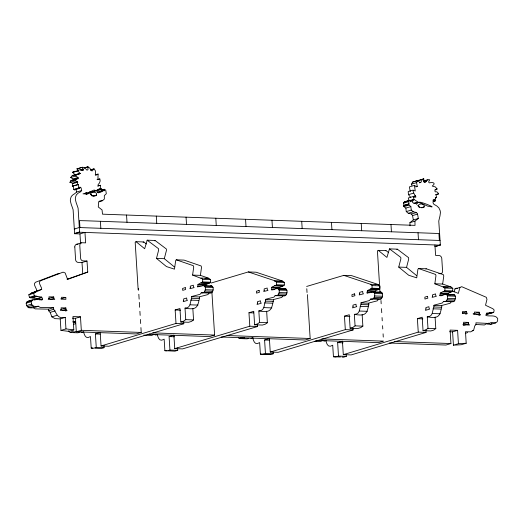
<?xml version="1.0" encoding="UTF-8"?>
<svg xmlns="http://www.w3.org/2000/svg" width="524" height="524" viewBox="0 0 524 524"><rect width="100%" height="100%" fill="white"/><g stroke="black" fill="none" stroke-linecap="round" stroke-linejoin="round"><path stroke-width="0.79" d="M417.438 181.088L423.706 178.822L424.001 181.802L425.128 182.273L426.189 181.592L426.739 180.446L428.894 179.581L429.7 179.856L428.776 181.501L428.789 182.457L429.372 182.856C432.608 181.979 436.63 182.817 432.254 186.092L435.293 186.885L437.134 188.974L434.992 190.291L434.782 190.946L435.313 191.836L436.78 191.817L437.704 192.465L438.496 193.926L435.634 194.777M433.315 201.537L434.743 201.111L434.658 200.135L433.879 199.736C432.424 201.517 432.68 204.367 435.437 205.166A16.539 13.676 73.4 0 1 436.983 206.122L438.876 207.877L440.009 210.281A6.812 5.633 73.4 0 1 440.409 212.724L439.977 215.973A14.829 12.262 73.4 0 1 439.702 216.995L438.771 221.076L440.356 244.911L434.802 246.627M440.298 245.153L79.609 232.224L78.096 208.146L76.648 203.98A14.829 12.262 73.4 0 1 76.249 202.939L75.404 199.644A6.812 5.633 73.4 0 1 75.495 197.221L76.334 194.882L78.01 193.258A16.539 13.676 73.4 0 1 79.445 192.4C82.438 191.804 81.941 187.854 79.864 187.009L79.628 188.385L78.738 187.959L78.351 184.599L77.978 184.513L72.319 186.217L72.541 183.171L69.947 182.385L70.563 180.977L71.408 180.387L78.109 178.717L78.01 177.492L75.698 176.018L70.694 177.512L72.273 175.54L80.231 173.47L77.703 170.903C75.417 171.898 69.515 173.077 75.076 171.25M410.259 191.561L409.388 186.904L414.392 185.417L415.27 190.985C410.279 188.339 415.322 195.406 415.853 197.188L413.298 196.5L413.94 199.356L418.211 202.231L413.921 203.508M81.757 190.52L76.753 192.013L74.441 193.893A16.539 13.676 73.4 0 0 73.006 194.751L71.33 196.376L70.498 198.714A6.812 5.633 73.4 0 0 70.399 201.137L71.244 204.432A14.829 12.262 73.4 0 0 71.644 205.474L73.098 209.639L74.605 233.717L79.962 233.907L84.967 232.414L85.628 242.861L81.901 242.743A3.013 2.496 73.4 0 0 79.799 245.474L80.591 258.162A2.718 2.247 73.4 0 0 82.746 260.854L86.991 261.031L87.757 272.054L67.596 279.397L65.159 272.971L63.09 272.146L40.387 280.818C37.486 282.632 41.946 287.008 41.704 289.209C38.01 292.019 32.383 291.789 28.813 294.789L29.423 297.298L30.281 297.756L31.774 297.75L36.778 296.257L41.737 297.141L42.654 299.623L41.226 300.049M36.176 291.927L34.211 292.752L33.85 294.298L34.427 295.805L36.778 296.257M100.569 192.059L102.147 191.26L101.112 188.922L96.822 190.199M83.585 331.856C84.449 335.301 85.864 339.631 90.469 336.546L91.202 348.06L93.449 348.257L96.259 347.412L95.401 333.939L100.195 332.498L101.053 345.971L176.005 323.439L175.147 309.966L179.942 308.525L180.8 321.998L183.61 321.153L185.738 319.647L185.018 308.125C191.024 308.21 189.97 302.034 191.614 298.3L191.823 296.473L200.103 294.305L201.255 292.824L202.998 292.824L204.052 292.287C205.441 290.676 205.906 288.095 204.773 286.235L202.88 285.541C201.399 286.805 199.873 285.436 197.699 287.001L198.033 284.408L201.131 282.757L209.908 282.803L210.412 282.213C211.971 278.624 207.642 277.74 204.976 278.506M201.255 292.824L210.812 293.106L211.866 292.569C213.255 290.958 213.713 288.377 212.587 286.51L211.696 285.855L203.888 285.58M157.259 334.476C158.124 337.921 159.538 342.251 164.143 339.179L164.877 350.694L167.123 350.89L169.933 350.052L169.088 336.578L173.889 335.144L174.741 348.617L249.804 326.216L248.959 312.743L253.76 311.308L254.605 324.788L257.422 323.943L259.557 322.443L258.843 310.922C264.849 311.02 263.801 304.837 265.452 301.103L265.661 299.276L273.954 297.121L275.107 295.647L276.855 295.647L277.91 295.117C279.305 293.506 279.77 290.925 278.637 289.058L276.738 288.37C275.257 289.628 273.731 288.252 271.55 289.818L271.884 287.218L274.989 285.573L283.766 285.626L284.27 285.036L284.401 282.462L283.261 281.493L274.93 281.192L274.628 280.713L248.304 271.936L211.139 283.026M275.107 295.647L284.663 295.929L285.718 295.398C287.106 293.787 287.571 291.206 286.445 289.34L285.554 288.685L277.746 288.403M252.758 337.901C253.623 341.347 255.037 345.676 259.649 342.598L260.382 354.119L262.622 354.316L265.439 353.477L264.594 340.004L269.395 338.57L270.24 352.043L345.309 329.642L344.458 316.168L349.266 314.734L350.111 328.207L352.927 327.369L355.062 325.869L354.348 314.341C360.355 314.439 359.307 308.263 360.957 304.523L361.167 302.702L369.453 300.547L370.612 299.066L372.361 299.073L373.416 298.536C374.804 296.931 375.269 294.35 374.136 292.484L372.243 291.789C370.763 293.054 369.23 291.672 367.055 293.243L367.389 290.643L370.494 288.999L379.265 289.052L379.769 288.462C381.19 285.311 377.739 283.962 375.119 284.781M370.612 299.066L380.169 299.355L381.223 298.818C382.612 297.206 383.077 294.626 381.944 292.765L381.059 292.104L373.252 291.829M325.83 340.541C326.694 343.98 328.109 348.316 332.707 345.231L333.447 356.746L335.688 356.936L338.497 356.091L337.646 342.624L342.441 341.176L343.299 354.65L418.244 332.124L417.392 318.651L422.187 317.21L423.045 330.683L425.855 329.838L427.984 328.332L427.263 316.81C433.263 316.896 432.208 310.719 433.859 306.979L434.069 305.151L442.341 302.983L443.501 301.51L445.243 301.51L446.297 300.973C447.686 299.361 448.151 296.781 447.018 294.92L445.125 294.226C443.645 295.49 442.118 294.115 439.944 295.687L440.271 293.086L443.376 291.436L452.153 291.488L452.657 290.892L452.782 288.318L450.817 286.857L442.649 284.054L434.841 283.772L435.955 275.703L435.66 274.458L418.493 268.511L417.91 269.303L416.718 277.844L408.727 275.264L398.731 267.089L400.873 258.849L400.788 257.402L389.489 248.88L386.909 257.422L378.321 250.393L377.424 250.963L379.599 285.731M443.501 301.51L453.057 301.785L454.105 301.254C455.494 299.636 455.959 297.062 454.825 295.195L453.941 294.54L446.134 294.259M410.01 225.811L409.925 222.641L414.929 221.148L418.342 218.462L417.549 214.106L416.514 212.495L413.312 211.794L411.274 210.091L410.855 206.594L405.851 208.087L404.698 207.294L403.591 206.017L403.945 205.369L403.604 203.155L404.305 201.95L409.932 200.214L410.475 201.786L413.233 200.109L412.375 201.792C412.545 203.862 415.729 202.447 416.6 204.301L418.211 202.231M435.234 200.987L435.555 197.404L436.597 197.6L435.988 194.528L438.496 193.926M69.947 182.385L74.952 180.891L76.773 181.238L77.729 182.162L77.323 184.723L77.978 184.513M202.094 282.528L202.762 281.008L202.421 278.879L192.596 275.093L193.71 267.017L193.304 265.688L176.247 259.825L175.664 260.625L174.472 269.159L166.481 266.585L156.486 258.411L158.628 250.164L158.549 248.717L147.172 240.189L144.663 248.736L136.076 241.715L135.179 242.278L138.159 289.864M208.88 278.644L208.572 278.172L200.41 275.369L201.524 267.292L201.118 265.969L184.062 260.107L176.247 259.825M442.649 284.054L443.769 275.978L443.356 274.648L426.3 268.786L418.493 268.511M77.703 170.903C78.803 168.99 81.082 170.182 82.727 170.431L83.264 170.077L83.152 169.114L82.013 167.392L77.008 168.885L78.148 170.608M413.187 190.061L408.183 191.555L408.478 194.659L410.613 197.286M98.931 201.72L102.501 200.659L104.342 199.087L104.315 195.603L106.326 193.69L105.724 190.074L104.145 189.334L104.093 190.802L101.112 188.922M275.958 285.351L276.462 284.755L276.593 282.181L274.93 281.192M371.457 288.77L371.968 288.18L372.099 285.606L370.127 284.139L343.81 275.362L306.645 286.451M444.339 291.206L445 289.693L444.666 287.565L434.841 283.772M209.908 282.803L205.84 284.683L205.722 285.835M410.855 206.594L408.596 204.524L408.949 203.875L408.74 200.934L409.932 200.214M452.153 291.488L448.086 293.368L447.961 294.521M283.766 285.626L279.692 287.499L279.403 289.3M379.265 289.052L375.197 290.925L375.073 292.078M209.063 293.099L207.91 294.58L199.637 296.748L199.428 298.575C197.568 307.254 196.69 310.287 185.018 308.125M282.914 295.922L281.755 297.403L273.469 299.558L273.259 301.379C271.393 310.057 270.508 313.077 258.843 310.922M378.42 299.348L377.26 300.828L368.975 302.977L368.765 304.804C366.898 313.483 366.014 316.503 354.348 314.341M451.308 301.785L450.155 303.265L441.883 305.433L441.673 307.261C439.813 315.933 438.935 318.972 427.263 316.81M424.191 206.856C424.859 204.314 421.899 203.705 420.025 204.15A15.596 12.897 73.4 0 1 419.541 204.144C415.611 206.233 422.259 209.305 424.191 206.856L421.335 207.707M435.293 246.647L440.356 244.911M174.296 266.86L164.3 258.686L166.442 250.446L166.357 248.992L155.058 240.477L147.172 240.189M416.541 275.545L406.545 267.371L408.681 259.125L408.602 257.677L397.297 249.162L389.411 248.874M74.952 180.891L75.567 179.483L76.412 178.9M454.105 292.012L454.956 288.914L456.214 288.193L457.387 288.429M492.894 312.671L491.394 312.553L486.167 314.276L492.894 312.671L493.7 312.265L494.086 310.798L493.994 309.795L492.842 308.715L485.519 305.263L486.979 299.361L486.292 297.298L461.716 286.687L459.961 287.421L458.31 293.401L452.467 290.964M411.851 185.509L411.595 184.114L412.558 182.103L417.916 180.42L419.927 182.699L420.818 182.424L421.984 180.007L423.706 178.822M415.814 186.898L417.242 186.472L416.6 182.621L417.916 180.42M96.567 195.085L96.475 193.238L95.283 192.524A17.692 14.633 73.4 0 1 94.923 192.498L92.401 192.341L91.091 192.878L90.835 194.587L91.477 195.38L95.132 195.858L96.567 195.085L92.499 196.199M70.694 177.512L73.013 178.985L73.301 179.66L72.882 180.518L71.408 180.387M31.171 293.42L36.752 290.853L41.756 289.359M102.003 191.627L99.475 191.981L98.257 192.891L96.377 190.697L100.307 188.116L100.588 185.286L98.112 185.797L98.171 184.415C100.267 183.439 101.499 176.935 97.916 179.614L98.093 174.079L96.01 175.16L95.361 174.937L95.525 171.112L94.307 169.023L93.927 168.807L92.191 170.955L91.261 170.608L89.787 168.099L87.908 166.783L84.331 167.85M75.698 176.018L77.277 174.047M466.196 343.246L458.428 343.685L453.43 345.178L461.192 344.74L466.196 343.246L465.482 331.725L470.676 331.856L473.617 330.297L474.757 325.921L476.074 324.428L475.936 322.817L489.377 323.485L491.224 322.443L495.586 322.902L496.962 321.972L497.636 320.806L497.676 318.402C494.846 314.433 490.051 316.712 485.912 315.514L486.521 313.083L491.171 312.782M42.654 299.623C37.053 299.826 32.102 298.706 26.809 302.053L26.2 303.173C25.846 309.926 34.44 308.02 38.193 306.206L40.178 307.385L53.062 307.536L53.599 307.673L53.664 309.284C57.005 313.712 57.293 319.182 65.225 317.38L65.959 328.902L60.954 330.395L60.221 318.874L65.225 317.38M154.659 240.844L154.98 240.47M396.904 249.529L397.225 249.149M38.193 306.206C34.99 307.477 30.661 305.597 31.204 301.68L33.051 299.702M143.104 242.324L143.89 241.99L146.32 243.981M425.914 269.048L426.3 268.786M77.008 168.885L82.785 167.176L85.058 168.197L86.912 170.149L87.986 169.756L87.908 166.783M474.521 313.437L473.716 314.426L480.311 314.845L479.303 313.712L479.211 312.232L474.436 312.062L474.521 313.437L473.093 313.863M485.925 324.081L484.379 324.978L475.851 324.467M409.925 222.641L413.338 219.956L418.342 218.462M86.231 194.201L87.397 193.834M80.414 331.816L77.984 332.806L70.177 332.53L68.637 330.775M154.069 334.417L151.632 335.406L143.831 335.124M241.767 337.561L239.33 338.55L238.348 337.842M283.956 289.019L285.554 288.685M192.832 308.407L193.553 319.928L191.417 321.435L188.607 322.28L180.8 321.998M435.077 317.086L435.798 328.607L433.662 330.113L430.852 330.958L423.045 330.683M266.651 311.197L267.364 322.725L265.229 324.225L262.413 325.063L254.605 324.788M362.149 314.623L362.87 326.144L360.735 327.651L357.918 328.489L350.111 328.207M85.792 193.002L84.528 193.684M486.744 324.002L490.582 324.395L491.964 323.465M86.113 192.793L86.467 192.577M322.195 340.862L320.229 341.491L314.76 341.294M249.103 338.203L247.138 338.832L239.33 338.55M85.982 194.142L89.414 192.603A32.553 26.927 73.4 0 1 90.39 192.413L95.578 190.802L94.739 190.127L93.56 190.173L89.532 192.19L83.028 193.841L87.901 193.867L94.418 191.109A32.553 26.927 73.4 0 1 95.394 190.919L95.597 190.887M452.598 294.691L453.941 294.54M487.89 314.164L493.7 312.265M467.644 332.563L465.338 333.395M72.319 186.217L78.351 184.599M385.566 250.727L386.129 250.675L388.566 252.66M67.072 279.259L87.757 272.054M76.078 331.509C73.196 332.878 73.157 330.421 70.177 332.53M83.277 332L82.039 332.413L81.213 332.098M317.708 340.404L316.332 340.803M326.138 340.469L324.284 341.098L323.459 340.777M149.74 334.116L147.421 334.639M156.931 334.6L155.694 335.019L154.868 334.698M244.629 337.744L243.391 338.163L242.566 337.842M253.053 337.816L250.734 338.34M103.916 345.309L104.066 347.687L101.256 348.532L95.113 348.205M183.714 322.136L183.813 323.721L108.861 346.246L101.053 345.971M346.213 354.787L346.312 356.372L343.502 357.217L342.008 357.086M425.907 330.022L426.058 332.399L351.106 354.931L343.299 354.65M84.246 167.955L87.816 166.887M80.29 169.966L83.152 169.114M72.725 172.252L77.729 170.758M81.829 170.503L83.264 170.077M90.351 169.874L93.927 168.807M90.731 170.09L93.586 169.232M75.947 174.754L80.231 173.47M78.43 174.204L79.864 173.778M73.013 178.985L78.01 177.492M73.301 179.66L78.305 178.167M70.563 180.977L75.567 179.483M95.23 174.931L98.093 174.079M72.541 183.171L77.545 181.677M72.731 183.655L77.729 182.162M97.032 179.686L99.888 178.828M73.347 186.092L73.733 189.452L78.738 187.959M79.425 187.867L80.853 187.441M73.733 189.452L74.624 189.878L79.628 188.385M97.726 186.144L100.588 185.286M98.551 189.714L101.414 188.863M96.986 190.782L101.276 189.505M102.003 189.976L104.44 189.262M97.896 191.954L102.18 190.671M102.986 190.847L104.414 190.422M97.864 192.537L102.147 191.26M93.514 196.225L96.37 195.373M74.513 233.475L79.517 231.981M74.605 233.717L79.609 232.224M76.393 244.341L81.397 242.848M74.794 246.968L75.587 259.655A2.718 2.253 73.4 0 0 78.069 262.38L81.986 262.524L86.991 261.031M31.342 293.06L36.346 291.567M28.813 294.789L33.818 293.296M412.558 182.103L417.562 180.61M423.805 178.933L418.702 180.315M29.423 297.298L34.427 295.805M30.281 297.756L35.285 296.263M411.595 184.114L416.6 182.621M423.497 180.977L427.787 179.699M31.774 297.75L37.027 296.499M423.883 181.297L426.739 180.446M419.39 182.85L420.818 182.424M424.047 182.234L426.189 181.592M32.023 297.992L36.732 298.634L41.737 297.141M26.809 302.053L31.813 300.56M36.798 299.23L41.75 297.625M34.512 300.01L36.66 299.368M26.2 303.173L31.204 301.68M39.765 299.957L42.621 299.106M48.745 298.477L53.749 296.984L53.834 298.359L54.771 299.407L48.195 299.361L49.066 298.287L48.974 296.813L53.749 296.984M26.541 305.59L31.545 304.097M50.265 299.427L53.834 298.359M27.366 306.815L32.37 305.322M28.866 307.843L33.87 306.35M408.478 194.659L413.482 193.166M60.771 298.909L65.775 297.416L65.9 299.322L61.393 299.165L61.609 297.265L65.775 297.416M434.986 189.609L437.134 188.974M413.94 199.356L408.936 200.849L408.301 197.993L415.617 195.793M413.724 197.214L415.866 196.579M410.233 200.306L404.928 201.707M403.735 202.428L408.74 200.934M410.063 200.882L412.925 200.03M410.371 200.961L413.233 200.109M33.189 307.699L35.174 308.878L48.594 309.167L53.599 307.673M403.604 203.155L408.609 201.661M48.594 309.167L48.66 310.778L53.664 309.284M403.945 205.369L408.949 203.875M403.755 205.572L408.759 204.078M403.591 206.017L408.596 204.524M414.425 203.325L417.995 202.264M403.886 206.613L408.89 205.12M48.66 310.778L50.173 312.376L55.177 310.883M60.876 309.474L65.88 307.981L65.965 309.357L66.908 310.594L65.48 311.02M435.169 198.026L436.597 197.6M62.389 310.424L65.965 309.357M432.909 200.142L434.337 199.716M433.23 200.561L434.658 200.135M433.44 201.386L435.582 200.751M50.173 312.376L51.869 316.856L56.874 315.363M405.851 208.087L406.27 211.585L411.274 210.091M406.27 211.585L408.307 213.288L413.312 211.794M408.307 213.288L411.51 213.988L416.514 212.495M411.51 213.988L412.545 215.6L417.549 214.106M75.469 318.317L80.473 316.824L81.318 330.297L76.314 331.79L75.469 318.317L72.469 318.212M80.473 316.824L72.974 316.555L73.812 329.897L68.814 331.391L60.954 330.395M140.923 327.572L141.231 332.445L136.227 333.939L76.314 331.79M211.893 292.019L214.604 335.078L209.6 336.572L147.788 334.358M177.597 347.956L177.741 350.333L174.931 351.172L168.001 350.811M257.513 324.913L257.612 326.498L182.548 348.899L174.741 348.617M454.956 288.914L459.961 287.421M221.213 336.984L305.164 339.997L310.169 338.504L307.405 294.632M262.622 354.316L270.43 354.597L273.246 353.752L273.148 352.167M353.012 328.338L353.117 329.923L278.048 352.325L270.24 352.043M462.286 313.057L466.576 311.78L467.035 313.706L465.6 314.131M474.207 313.725L479.211 312.232M315.913 340.384L378.531 342.624L382.821 341.347M476.447 314.564L479.303 313.712M478.884 315.278L480.311 314.845M486.39 314.046L491.394 312.553M468.417 322.411L463.635 322.24L463.727 323.616L462.934 324.788L469.517 325.024L468.508 323.891L468.417 322.411L463.413 323.904L463.504 325.384M464.218 325.168L468.508 323.891M449.592 331.731L452.585 331.836L457.59 330.343L458.428 343.685M486.934 323.727L489.082 323.085M490.582 324.395L495.586 322.902M472.19 330.723L473.617 330.297M457.59 330.343L450.096 330.074L450.941 343.548L445.944 345.041L389.267 343.01M417.242 186.472L416.626 186.655L414.392 185.417M73.884 324.212L75.633 323.694L75.6 323.177L74.991 321.389L73.432 321.71M72.273 175.54L75.227 174.964L72.698 172.396M28.047 301.195L30.11 301.025M77.094 168.774L77.781 168.669M102.501 200.659L99.377 201.131L98.538 202.67L98.296 206.987L102.056 209.934L102.494 214.172L415.028 225.372L414.929 221.148M210.687 285.822L211.696 285.855M90.39 194.018L91.471 194.732L91.713 195.852M380.051 292.071L381.059 292.104M440.075 240.477L79.235 227.54L74.231 229.034L74.945 229.06M135.926 241.675L143.74 241.95M378.171 250.354L385.978 250.636M78.037 244.263L76.897 244.236A3.013 2.496 73.4 0 0 74.794 246.968M156.486 258.411L164.3 258.686M398.731 267.089L406.545 267.371M438.83 273.639L440.429 273.698A2.718 2.253 73.4 0 0 442.577 271.137L441.778 258.45A3.013 2.496 73.4 0 0 439.315 255.555L435.588 255.404L434.933 244.957M248.304 271.936L256.112 272.218L282.429 280.995L282.737 281.467M343.81 275.362L351.617 275.637L377.935 284.421L378.243 284.892M192.596 275.093L200.41 275.369M200.921 278.041L208.735 278.316M443.166 286.72L450.981 287.001M274.786 280.857L282.593 281.139M370.291 284.283L378.099 284.558M443.311 287.054L448 287.218M202.729 279.358L210.543 279.639M444.974 288.043L452.782 288.318M276.593 282.181L284.401 282.462M372.099 285.606L379.907 285.888M202.598 281.932L210.412 282.213M444.843 290.617L452.657 290.892M276.462 284.755L284.27 285.036M371.968 288.18L379.769 288.462M201.131 282.757L208.945 283.032M443.376 291.436L451.184 291.717M274.989 285.573L282.796 285.855M370.494 288.999L378.302 289.281M200.993 283.032L208.807 283.314M443.239 291.717L451.053 291.992M274.858 285.855L282.665 286.137M370.357 289.274L378.164 289.556M198.033 284.408L205.84 284.683M440.271 293.086L448.086 293.368M271.884 287.218L279.692 287.499M367.389 290.643L375.197 290.925M198.072 284.886L205.886 285.161M440.317 293.564L448.131 293.846M271.93 287.696L279.737 287.977M367.429 291.121L375.236 291.403M443.776 294.495L450.81 294.75M275.388 288.639L276.954 288.691M279.292 288.776L283.196 288.914M370.894 292.058L373.239 292.143M204.773 286.235L212.587 286.51M447.018 294.92L454.825 295.195M278.637 289.058L286.445 289.34M374.136 292.484L381.944 292.765M197.666 286.49L200.011 286.569M439.911 295.169L443.035 295.281M271.517 289.3L274.642 289.412M367.023 292.726L369.368 292.811M205.284 287.244L213.098 287.525M439.944 295.687L441.503 295.746M447.529 295.929L455.336 296.211M271.55 289.818L273.115 289.877M279.148 290.073L286.956 290.355M374.647 293.499L382.454 293.781M205.316 289.693L213.124 289.975M447.561 298.379L455.369 298.654M279.174 292.523L286.982 292.805M374.68 295.949L382.487 296.224M204.91 291.03L212.724 291.311M447.155 299.715L454.97 299.997M278.775 293.859L286.576 294.141M374.274 297.285L382.081 297.56M204.052 292.287L211.866 292.569M446.297 300.973L454.105 301.254M277.91 295.117L285.718 295.398M373.416 298.536L381.223 298.818M191.496 296.695L199.303 296.97M433.734 305.374L441.549 305.656M265.334 299.499L273.142 299.78M360.833 302.924L368.641 303.2M191.614 298.3L199.428 298.575M433.859 306.979L441.673 307.261M265.452 301.103L273.259 301.379M360.957 304.523L368.765 304.804M190.808 300.114L198.622 300.396M433.053 308.8L440.867 309.075M264.646 302.918L272.454 303.2M360.145 306.344L367.953 306.619M466.576 311.78L462.41 311.629L462.528 313.542L467.035 313.706M190.186 304.817L197.993 305.092M432.431 313.496L440.239 313.778M264.017 307.621L271.825 307.896M359.516 311.04L367.324 311.322M175.147 309.966L180.616 310.162M417.392 318.651L422.861 318.847M248.959 312.743L253.642 312.913M344.458 316.168L349.927 316.365M65.88 307.981L61.105 307.811L61.197 309.291L60.325 310.359L66.908 310.594M185.738 319.647L193.553 319.928M427.984 328.332L435.798 328.607M259.557 322.443L267.364 322.725M355.062 325.869L362.87 326.144M60.221 318.874L55.013 318.631L51.869 316.856M176.005 323.439L183.813 323.721M418.244 332.124L426.058 332.399M249.804 326.216L257.612 326.498M345.309 329.642L353.117 329.923M73.36 321.684L74.925 321.743M72.744 321.847L75.089 321.933M73.183 322.064L75.528 322.142M81.318 330.297L141.231 332.445M152.792 332.864L214.604 335.078M227.03 335.524L310.169 338.504M321.729 338.917L383.535 341.131M394.271 341.517L450.941 343.548M95.401 333.939L100.091 334.102M169.088 336.578L174.551 336.775M264.594 340.004L269.277 340.168M337.646 342.624L343.115 342.814M96.259 347.412L104.066 347.687M169.933 350.052L177.741 350.333M265.439 353.477L273.246 353.752M338.497 356.091L346.312 356.372M91.202 348.06L92.768 348.119M164.877 350.694L166.442 350.752M260.382 354.119L267.41 354.375M333.447 356.746L340.482 356.995M268.936 354.466L270.43 354.597M65.959 328.902L73.812 329.897M76.118 189.564L75.849 188.935M417.844 205.736L418.794 206.299L419.246 207.668M59.074 273.738L58.085 273.639L35.383 282.312C32.481 284.126 36.942 288.501 36.7 290.702L36.791 290.951M89.742 191.62L90.593 192.38M417.995 205.559L418.866 206.076M413.338 219.956L412.545 215.6M75.941 189.511L76.753 192.013M82.753 273.548L81.986 262.524M74.578 189.524L74.624 189.878M79.962 233.907L80.532 242.835M452.585 331.836L453.437 345.309M439.367 240.451L438.929 233.508L85.969 220.774L79.51 220.624L79.949 227.567M418.034 232.761L418.473 239.704M390.976 224.514L391.435 231.804M380.981 300.514L381.184 303.763M381.492 308.636L381.747 312.697M382.055 317.57L382.258 320.819M382.566 325.699L382.769 328.948M383.077 333.821L383.28 337.07M379.645 286.504L379.985 291.92M361.219 223.447L361.684 230.737M331.469 222.379L331.928 229.669M306.789 288.724L307.025 292.516M301.719 221.311L302.178 228.608M271.969 220.244L272.428 227.54M245.553 219.301L246.011 226.591M215.803 218.233L216.261 225.523M186.053 217.165L186.511 224.462M156.296 216.098L156.755 223.394M138.474 288.573L138.572 290.204M138.827 294.265L139.135 299.139M139.338 302.387L139.646 307.261M139.901 311.322L140.157 315.389M140.412 319.45L140.668 323.511M126.546 215.037L127.005 222.327M100.398 221.37L100.837 228.313M36.732 298.634L36.745 299.112M419.03 202.395L427.767 206.168A17.672 14.62 73.4 0 0 429.503 206.377C439.053 209.109 419.383 200.705 419.03 202.395M183.708 300.298L183.23 301.673L187.441 300.409L186.767 299.486L186.675 298.005L183.623 298.922L183.708 300.298M425.953 308.983L425.468 310.359L429.687 309.088L429.012 308.164L428.92 306.691L425.861 307.608L425.953 308.983M257.533 303.095L257.055 304.464L261.273 303.206L260.598 302.283L260.507 300.802L257.448 301.713L257.533 303.095M353.038 306.514L352.554 307.889L356.779 306.625L356.104 305.702L356.012 304.228L352.947 305.138L353.038 306.514M190.369 287.506L189.878 288.691L194.103 287.617L193.435 286.694L193.336 285.213L190.284 286.13L190.369 287.506M432.614 296.191L432.123 297.377L436.348 296.296L435.673 295.372L435.582 293.899L432.529 294.816L432.614 296.191M264.214 290.309L263.723 291.495L267.954 290.42L267.279 289.497L267.188 288.023L264.129 288.934L264.214 290.309M359.713 293.735L359.222 294.92L363.453 293.846L362.785 292.923L362.693 291.442L359.628 292.359L359.713 293.735M185.254 287.643L182.588 288.442L182.706 290.355L185.588 289.49L185.254 287.643M427.499 296.329L424.833 297.128L424.951 299.04L427.833 298.176L427.499 296.329M259.092 290.434L256.419 291.233L256.537 293.145L259.426 292.281L259.092 290.434M354.591 293.859L351.925 294.658L352.043 296.571L354.931 295.706L354.591 293.859"/></g></svg>
